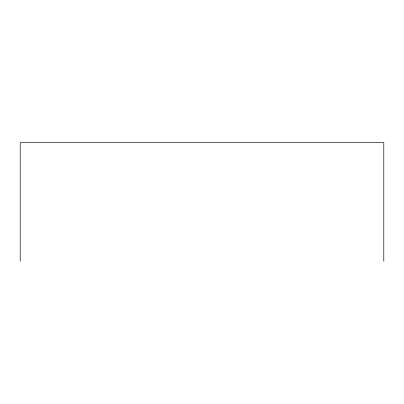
<?xml version="1.0" encoding="UTF-8"?>
<svg xmlns="http://www.w3.org/2000/svg" width="404" height="404" viewBox="0 0 404 404"><rect width="100%" height="100%" fill="white"/><g stroke="black" fill="none" stroke-linecap="round" stroke-linejoin="round"><path stroke-width="0.61" d="M383.8 261.302L383.8 142.698L20.2 142.698L20.2 261.302"/></g></svg>
